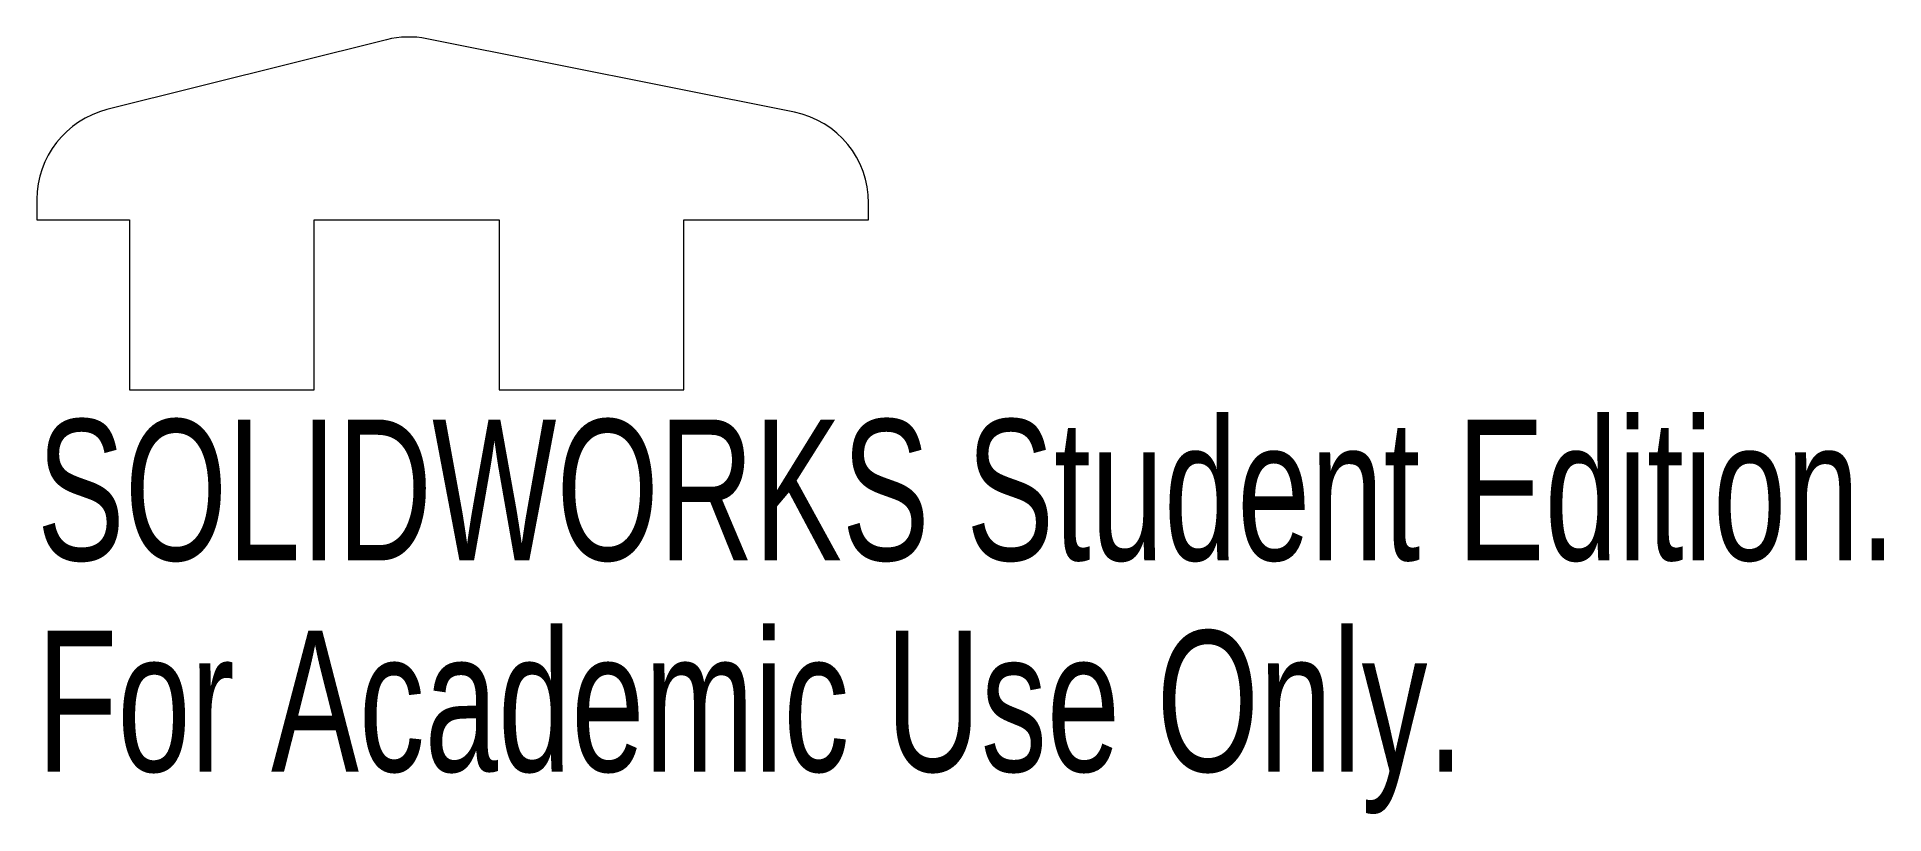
# Model space of a CAD drawing. Header units: inches. Extents: x -0.38 to 2.12, y -0.57 to 0.48.
import ezdxf

# ---------------------------------------------------------------- set-up
doc = ezdxf.new("R2010")
doc.units = ezdxf.units.IN
doc.header["$MEASUREMENT"] = 0
doc.styles.add('SLDTEXTSTYLE0', font='TXT', dxfattribs={"width": 0.7})

msp = doc.modelspace()

# ---------------------------------------------------------------- linework, layer by layer
at = {"color": 7, "linetype": 'Continuous', "lineweight": 15}
for p, q in [((0.0977, 0.4732), (-0.2803, 0.3787)), ((0.6495, 0.3751), (0.1526, 0.4745)), ((-0.375, 0.2574), (-0.375, 0.23)), ((0.75, 0.23), (0.75, 0.2525)), ((-0.375, 0.23), (-0.25, 0.23)), ((-0.25, 0.23), (-0.25, 0)), ((0, 0), (0, 0.23)), ((0, 0.23), (0.25, 0.23)), ((0.25, 0.23), (0.25, 0)), ((0.5, 0), (0.5, 0.23)), ((0.5, 0.23), (0.75, 0.23)), ((-0.25, 0), (0, 0)), ((0.25, 0), (0.5, 0))]:
    msp.add_line(p, q, dxfattribs=at)
for centre, start, end in [((0.128, 0.3519), 78.6901, 104.0362), ((-0.25, 0.2574), 104.0362, 180), ((0.625, 0.2525), 0, 78.6901)]:
    msp.add_arc(centre, 0.125, start, end, dxfattribs=at)

# ---------------------------------------------------------------- texts
at = {"color": 7, "linetype": 'Continuous', "char_height": 0.1903, "attachment_point": 1, "style": 'SLDTEXTSTYLE0'}
for s, insert in [('SOLIDWORKS Student Edition.', (-0.375, -0.0401)), ('For Academic Use Only.', (-0.375, -0.3256))]:
    msp.add_mtext(s, dxfattribs=dict(at, insert=insert))

doc.saveas('drawing.dxf')
